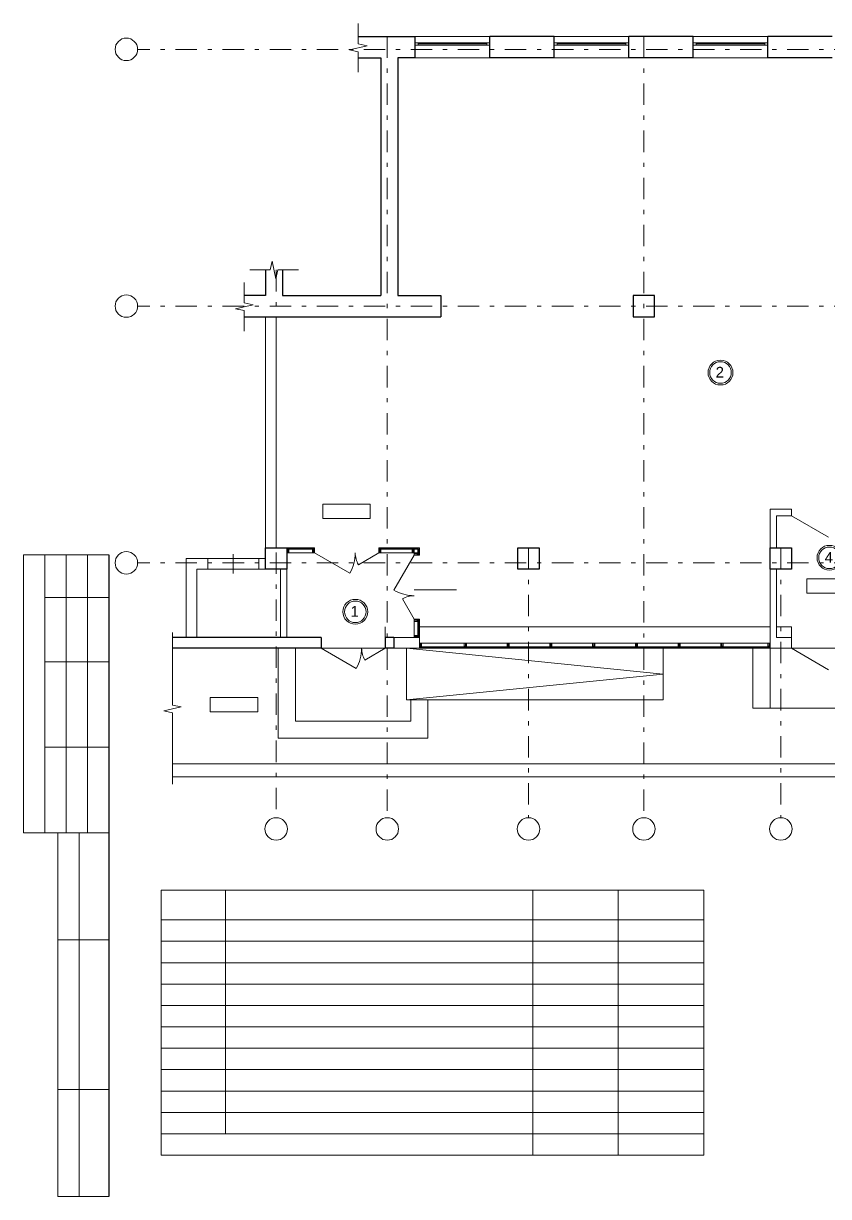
# Model space of a CAD drawing. Header units: metres. Extents: x 0 to 40.5, y 0.5 to 27.9.
# Drawn here: x 0 to 18.82, y 0.5 to 27.92 of the extents above; entities that cross this region are included whole.
import ezdxf
from ezdxf.enums import TextEntityAlignment as Align

# ---------------------------------------------------------------- set-up
doc = ezdxf.new("R2010")
doc.units = ezdxf.units.M
doc.header["$MEASUREMENT"] = 0
doc.linetypes.add('( Dashdot )', pattern=[1.001, 0.5, -0.25, 0.001, -0.25])
doc.layers.add('Level 63', color=7, linetype='Continuous', lineweight=0)
doc.styles.add('Style-Arial', font='arial.ttf')

# ---------------------------------------------------------------- blocks, each defined once
blk = doc.blocks.new('*U194')
at = {"color": 7, "linetype": 'Continuous', "lineweight": 13}
blk.add_line((0, 0.06), (0, -0.06), dxfattribs=at)
at = {"color": 7, "linetype": 'Continuous', "lineweight": 13, "flags": 128}
for points in [[(-0.025, 0.06), (0.025, 0.06), (0.025, -0.01), (-0.025, -0.01), (-0.025, 0.06)], [(-0.025, -0.05), (0.025, -0.05), (0.025, -0.06), (-0.025, -0.06), (-0.025, -0.05)]]:
    blk.add_lwpolyline(points, close=True, dxfattribs=at)
for points in [[(-0.015, -0.025), (-0.025, -0.025), (-0.025, -0.01), (0.025, -0.01), (0.025, -0.025), (0.015, -0.025)], [(0.015, -0.025), (0.015, -0.05), (-0.015, -0.05), (-0.015, -0.025)]]:
    blk.add_lwpolyline(points, dxfattribs=at)
blk = doc.blocks.new('*U29')
at = {"color": 7, "linetype": 'Continuous', "lineweight": 13}
for radius in [0.291, 0.252]:
    blk.add_circle((0, 0), radius, dxfattribs=at)
at = {"color": 7, "linetype": 'Continuous', "lineweight": 13, "style": 'Style-Arial'}
blk.add_text('1', height=0.25, dxfattribs=at).set_placement((-0.113, 0.133), align=Align.TOP_LEFT)
blk = doc.blocks.new('*U30')
at = {"color": 7, "linetype": 'Continuous', "lineweight": 13}
for radius in [0.291, 0.252]:
    blk.add_circle((0, 0), radius, dxfattribs=at)
at = {"color": 7, "linetype": 'Continuous', "lineweight": 13, "style": 'Style-Arial'}
blk.add_text('2', height=0.25, dxfattribs=at).set_placement((-0.113, 0.133), align=Align.TOP_LEFT)
blk = doc.blocks.new('*U32')
at = {"color": 7, "linetype": 'Continuous', "lineweight": 13}
for radius in [0.291, 0.252]:
    blk.add_circle((0, 0), radius, dxfattribs=at)
at = {"color": 7, "linetype": 'Continuous', "lineweight": 13, "style": 'Style-Arial'}
blk.add_text('4', height=0.25, dxfattribs=at).set_placement((-0.113, 0.133), align=Align.TOP_LEFT)

msp = doc.modelspace()

# ---------------------------------------------------------------- linework, layer by layer
at = {"lineweight": 30}
for p, q in [((7.827, 27.613), (9.157, 27.613)), ((9.157, 27.113), (9.157, 27.613)), ((10.907, 27.113), (10.907, 27.613)), ((12.407, 27.113), (12.407, 27.613)), ((14.157, 27.113), (14.157, 27.613)), ((15.657, 27.113), (15.657, 27.613)), ((17.407, 27.113), (17.407, 27.613)), ((7.827, 27.113), (8.357, 27.113)), ((8.357, 27.113), (8.357, 21.563)), ((8.757, 27.113), (8.757, 21.563)), ((9.157, 27.113), (8.757, 27.113)), ((6.057, 22.156), (6.057, 21.563)), ((6.957, 13.563), (3.485, 13.563)), ((8.657, 13.563), (8.457, 13.563)), ((8.657, 13.563), (8.657, 13.313)), ((6.957, 13.313), (3.485, 13.313)), ((8.657, 13.313), (8.457, 13.313))]:
    msp.add_line(p, q, dxfattribs=at)
at = {"color": 1, "linetype": '( Dashdot )', "lineweight": 0}
for p, q in [((8.507, 27.613), (8.507, 9.355)), ((14.507, 27.613), (14.507, 9.355)), ((35.957, 27.313), (2.669, 27.313)), ((5.907, 22.156), (5.907, 9.355)), ((35.957, 21.313), (2.669, 21.313)), ((11.807, 15.663), (11.807, 9.355)), ((17.707, 15.663), (17.707, 9.355)), ((35.957, 15.313), (2.669, 15.313))]:
    msp.add_line(p, q, dxfattribs=at)
at = {"color": 7, "linetype": 'Continuous', "lineweight": 0}
for p, q in [((10.837, 27.438), (9.227, 27.438)), ((14.087, 27.438), (12.477, 27.438)), ((17.337, 27.438), (15.727, 27.438)), ((8.307, 15.543), (9.137, 15.543)), ((8.457, 13.563), (8.457, 13.813)), ((9.257, 13.813), (17.457, 13.813)), ((17.607, 13.813), (17.957, 13.813)), ((17.957, 13.813), (17.957, 13.563)), ((6.957, 13.313), (8.457, 13.313)), ((8.957, 13.313), (14.957, 12.713)), ((9.257, 13.313), (17.457, 13.313)), ((17.957, 13.313), (19.657, 13.313)), ((8.957, 12.113), (14.957, 12.713)), ((3.222, 6.466), (15.906, 6.466)), ((3.222, 5.966), (15.906, 5.966)), ((3.222, 5.466), (15.906, 5.466)), ((3.222, 4.966), (15.906, 4.966)), ((3.222, 4.466), (15.906, 4.466)), ((3.222, 3.966), (15.906, 3.966)), ((3.222, 3.466), (15.906, 3.466)), ((3.222, 2.966), (15.906, 2.966)), ((3.222, 2.466), (15.906, 2.466)), ((3.222, 1.966), (15.906, 1.966))]:
    msp.add_line(p, q, dxfattribs=at)
at = {"color": 7, "linetype": 'Continuous', "lineweight": 30}
for p, q in [((12.407, 27.613), (10.907, 27.613)), ((15.657, 27.613), (14.157, 27.613)), ((18.907, 27.613), (17.407, 27.613)), ((12.407, 27.113), (10.907, 27.113)), ((15.657, 27.113), (14.157, 27.113)), ((18.907, 27.113), (17.407, 27.113)), ((5.657, 22.156), (5.657, 21.563)), ((5.657, 21.563), (5.161, 21.563)), ((6.057, 21.563), (8.357, 21.563)), ((8.757, 21.563), (9.757, 21.563)), ((9.757, 21.563), (9.757, 21.063)), ((5.161, 21.063), (9.757, 21.063)), ((6.957, 13.563), (6.957, 13.313)), ((8.457, 13.563), (8.457, 13.313))]:
    msp.add_line(p, q, dxfattribs=at)
at = {"lineweight": 13}
for p, q in [((5.657, 21.063), (5.657, 15.663)), ((5.907, 21.063), (5.907, 15.663)), ((3.807, 13.563), (3.807, 15.413)), ((4.307, 15.413), (3.807, 15.413)), ((4.307, 15.163), (4.307, 15.413)), ((5.657, 15.413), (5.507, 15.413)), ((5.507, 15.163), (5.507, 15.413)), ((4.057, 13.563), (4.057, 15.163)), ((4.307, 15.163), (4.057, 15.163)), ((5.657, 15.163), (5.507, 15.163))]:
    msp.add_line(p, q, dxfattribs=at)
at = {"color": 7, "linetype": 'Continuous', "lineweight": 13}
for p, q in [((17.457, 15.663), (17.457, 16.563)), ((17.957, 16.563), (17.457, 16.563)), ((17.957, 16.413), (17.957, 16.563)), ((17.607, 15.663), (17.607, 16.413)), ((17.957, 16.413), (17.607, 16.413)), ((7.63, 15.068), (6.807, 15.543)), ((7.831, 15.268), (8.307, 15.543)), ((8.662, 14.67), (9.137, 15.493)), ((6.007, 15.163), (6.007, 13.563)), ((6.157, 15.163), (6.157, 13.563)), ((17.457, 15.163), (17.457, 13.313)), ((17.607, 15.163), (17.607, 13.563)), ((8.862, 14.469), (9.137, 13.993)), ((9.257, 13.563), (8.657, 13.563)), ((9.257, 13.563), (9.257, 13.313)), ((17.607, 13.563), (17.957, 13.563)), ((17.957, 13.563), (17.957, 13.313)), ((5.957, 13.313), (5.957, 11.213)), ((6.357, 13.313), (6.357, 11.613)), ((7.78, 12.838), (6.957, 13.313)), ((7.981, 13.038), (8.457, 13.313)), ((8.657, 13.313), (9.257, 13.313)), ((8.957, 13.313), (14.957, 13.313)), ((8.957, 12.113), (8.957, 13.213)), ((14.957, 12.113), (14.957, 13.313)), ((17.057, 13.313), (17.057, 11.913)), ((17.457, 13.313), (17.957, 13.313)), ((17.457, 13.313), (17.457, 11.913)), ((8.957, 12.113), (14.957, 12.113)), ((9.057, 12.113), (9.057, 11.613)), ((9.457, 12.113), (9.457, 11.213)), ((17.057, 11.913), (20.157, 11.913)), ((6.357, 11.613), (9.057, 11.613)), ((5.957, 11.213), (9.457, 11.213)), ((3.222, 7.66), (15.906, 7.66)), ((3.222, 7.66), (3.222, 1.466)), ((4.722, 7.66), (4.722, 1.966)), ((11.906, 7.66), (11.906, 1.466)), ((13.906, 7.66), (13.906, 1.466)), ((15.906, 7.66), (15.906, 1.466)), ((15.906, 7.66), (15.906, 1.466)), ((3.222, 6.966), (15.906, 6.966)), ((3.222, 1.966), (15.906, 1.966)), ((3.222, 1.466), (15.906, 1.466))]:
    msp.add_line(p, q, dxfattribs=at)
at = {"color": 7, "lineweight": 13}
for p, q in [((18.823, 15.913), (17.957, 16.413)), ((18.823, 12.813), (17.957, 13.313))]:
    msp.add_line(p, q, dxfattribs=at)
msp.add_line((2, 15.5), (2, 0.5))
at = {"lineweight": 0}
for p, q in [((4.907, 15.513), (4.907, 15.063)), ((3.485, 10.613), (39.457, 10.613)), ((3.485, 10.313), (39.457, 10.313))]:
    msp.add_line(p, q, dxfattribs=at)
at = {"color": 1, "linetype": 'Continuous', "lineweight": 0}
for p, q in [((9.137, 14.678), (10.125, 14.678)), ((9.137, 13.993), (9.137, 13.563)), ((9.137, 13.993), (9.257, 13.993)), ((9.257, 13.993), (9.257, 13.563))]:
    msp.add_line(p, q, dxfattribs=at)
at = {"lineweight": 0, "flags": 128}
for points in [[(7.827, 26.779), (7.827, 27.258), (7.621, 27.303), (8.033, 27.394), (7.827, 27.439), (7.827, 27.918)], [(6.428, 22.156), (5.949, 22.156), (5.904, 21.95), (5.813, 22.362), (5.768, 22.156), (5.289, 22.156)], [(5.161, 20.727), (5.161, 21.206), (4.955, 21.251), (5.367, 21.342), (5.161, 21.387), (5.161, 21.866)], [(3.485, 10.142), (3.485, 11.806), (3.279, 11.851), (3.691, 11.942), (3.485, 11.988), (3.485, 13.683)]]:
    msp.add_lwpolyline(points, dxfattribs=at)
at = {"color": 7, "linetype": 'Continuous', "lineweight": 0, "flags": 128}
for points in [[(10.907, 27.113), (9.157, 27.113), (9.157, 27.613), (10.907, 27.613), (10.907, 27.113)], [(10.907, 27.413), (9.227, 27.413), (9.227, 27.463), (10.907, 27.463), (10.907, 27.413)], [(14.157, 27.113), (12.407, 27.113), (12.407, 27.613), (14.157, 27.613), (14.157, 27.113)], [(14.157, 27.413), (12.477, 27.413), (12.477, 27.463), (14.157, 27.463), (14.157, 27.413)], [(17.407, 27.113), (15.657, 27.113), (15.657, 27.613), (17.407, 27.613), (17.407, 27.113)], [(17.407, 27.413), (15.727, 27.413), (15.727, 27.463), (17.407, 27.463), (17.407, 27.413)], [(6.157, 15.663), (6.807, 15.663), (6.807, 15.543), (6.157, 15.543), (6.157, 15.663)], [(17.457, 13.433), (17.457, 13.313), (9.257, 13.313), (9.257, 13.433), (17.457, 13.433)]]:
    msp.add_lwpolyline(points, close=True, dxfattribs=at)
at = {"color": 7, "linetype": 'Continuous', "lineweight": 13, "flags": 128}
for points in [[(9.227, 27.413), (9.157, 27.413), (9.157, 27.463), (9.227, 27.463), (9.227, 27.413)], [(10.907, 27.413), (10.837, 27.413), (10.837, 27.463), (10.907, 27.463), (10.907, 27.413)], [(12.477, 27.413), (12.407, 27.413), (12.407, 27.463), (12.477, 27.463), (12.477, 27.413)], [(14.157, 27.413), (14.087, 27.413), (14.087, 27.463), (14.157, 27.463), (14.157, 27.413)], [(15.727, 27.413), (15.657, 27.413), (15.657, 27.463), (15.727, 27.463), (15.727, 27.413)], [(17.407, 27.413), (17.337, 27.413), (17.337, 27.463), (17.407, 27.463), (17.407, 27.413)], [(6.998, 16.681), (8.108, 16.681), (8.108, 16.345), (6.998, 16.345), (6.998, 16.681)], [(6.197, 15.653), (6.767, 15.653), (6.767, 15.628), (6.197, 15.628), (6.197, 15.653)], [(8.347, 15.653), (9.097, 15.653), (9.097, 15.628), (8.347, 15.628), (8.347, 15.653)], [(18.313, 14.938), (19.424, 14.938), (19.424, 14.603), (18.313, 14.603), (18.313, 14.938)], [(9.222, 13.953), (9.247, 13.953), (9.247, 13.603), (9.222, 13.603), (9.222, 13.953)], [(9.297, 13.348), (17.417, 13.348), (17.417, 13.323), (9.297, 13.323), (9.297, 13.348)], [(4.367, 12.161), (5.478, 12.161), (5.478, 11.825), (4.367, 11.825), (4.367, 12.161)]]:
    msp.add_lwpolyline(points, close=True, dxfattribs=at)
at = {"color": 7, "linetype": 'Continuous', "lineweight": 30, "flags": 128}
for points in [[(14.757, 21.563), (14.257, 21.563), (14.257, 21.063), (14.757, 21.063), (14.757, 21.563)], [(5.657, 15.663), (6.157, 15.663), (6.157, 15.163), (5.657, 15.163), (5.657, 15.663)], [(11.557, 15.663), (12.057, 15.663), (12.057, 15.163), (11.557, 15.163), (11.557, 15.663)], [(17.457, 15.663), (17.957, 15.663), (17.957, 15.163), (17.457, 15.163), (17.457, 15.663)]]:
    msp.add_lwpolyline(points, close=True, dxfattribs=at)
at = {"color": 7, "linetype": 'Continuous', "lineweight": 0, "flags": 128}
for points in [[(9.257, 15.663), (8.307, 15.663), (8.307, 15.543)], [(9.257, 15.663), (9.257, 15.493), (9.137, 15.493)]]:
    msp.add_lwpolyline(points, dxfattribs=at)
at = {"color": 7, "linetype": 'Continuous', "lineweight": 13, "flags": 128}
for points in [[(9.247, 15.653), (9.127, 15.653), (9.127, 15.628), (9.222, 15.628)], [(9.222, 15.628), (9.222, 15.533), (9.247, 15.533), (9.247, 15.653)]]:
    msp.add_lwpolyline(points, dxfattribs=at)
at = {"lineweight": 0, "flags": 128}
msp.add_lwpolyline([(4.307, 15.413), (5.507, 15.413), (5.507, 15.163), (4.307, 15.163), (4.307, 15.413)], close=True, dxfattribs=at)
at = {"color": 1, "linetype": 'Continuous', "lineweight": 0, "flags": 128}
msp.add_lwpolyline([(8.957, 13.213), (8.957, 13.313)], dxfattribs=at)
at = {"color": 7, "linetype": 'Continuous', "lineweight": 13}
for centre in [(2.406, 27.313), (2.406, 21.313), (2.406, 15.313), (5.907, 9.091), (8.507, 9.091), (11.807, 9.091), (14.507, 9.091), (17.707, 9.091)]:
    msp.add_circle(centre, 0.263, dxfattribs=at)
at = {"color": 7, "linetype": 'Continuous', "lineweight": 0}
for centre, radius, start, end in [((6.807, 15.543), 0.95, 330, 0), ((8.307, 15.543), 0.55, 180, 210), ((9.137, 15.493), 0.95, 240, 270), ((9.137, 13.993), 0.55, 90, 120), ((6.957, 13.313), 0.95, 330, 0), ((8.457, 13.313), 0.55, 180, 210)]:
    msp.add_arc(centre, radius, start, end, dxfattribs=at)
at = {"layer": 'Level 63', "color": 7, "linetype": 'Continuous', "lineweight": 13}
for p, q in [((0, 15.5), (2, 15.5)), ((0, 15.5), (0, 9)), ((0.5, 15.5), (0.5, 9)), ((1, 15.5), (1, 9)), ((1.5, 15.5), (1.5, 9)), ((0.5, 14.5), (2, 14.5)), ((0.5, 13), (2, 13)), ((0.5, 11), (2, 11)), ((0, 9), (2, 9)), ((0.8, 9), (2, 9)), ((1.3, 0.5), (1.3, 9)), ((0.8, 6.5), (2, 6.5)), ((0.8, 3), (2, 3))]:
    msp.add_line(p, q, dxfattribs=at)
at = {"layer": 'Level 63', "color": 7, "linetype": 'Continuous', "lineweight": 13, "flags": 128}
msp.add_lwpolyline([(2, 0.5), (0.8, 0.5), (0.8, 9)], dxfattribs=at)

# ---------------------------------------------------------------- block references
at = {"color": 7, "linetype": 'Continuous', "lineweight": 13}
for name, p in [('*U30', (16.297, 19.759)), ('*U32', (18.845, 15.429)), ('*U29', (7.759, 14.167))]:
    msp.add_blockref(name, p, dxfattribs=at)
for p, rotation in [((6.182, 15.603), 180), ((6.782, 15.603), 180), ((8.332, 15.603), 180), ((9.112, 15.603), 180), ((9.197, 15.518), 90)]:
    msp.add_blockref('*U194', p, dxfattribs=dict(at, rotation=rotation))
at = {"color": 7, "linetype": 'Continuous', "lineweight": 13, "extrusion": (0, 0, -1), "rotation": 270}
for p in [(-9.197, 13.968), (-9.197, 13.588)]:
    msp.add_blockref('*U194', p, dxfattribs=at)
at = {"color": 7, "linetype": 'Continuous', "lineweight": 13, "extrusion": (0, 0, -1)}
for p in [(-9.282, 13.373), (-10.332, 13.373), (-11.332, 13.373), (-12.332, 13.373), (-13.332, 13.373), (-14.332, 13.373), (-15.332, 13.373), (-16.332, 13.373), (-17.432, 13.373)]:
    msp.add_blockref('*U194', p, dxfattribs=at)

doc.saveas('drawing.dxf')
